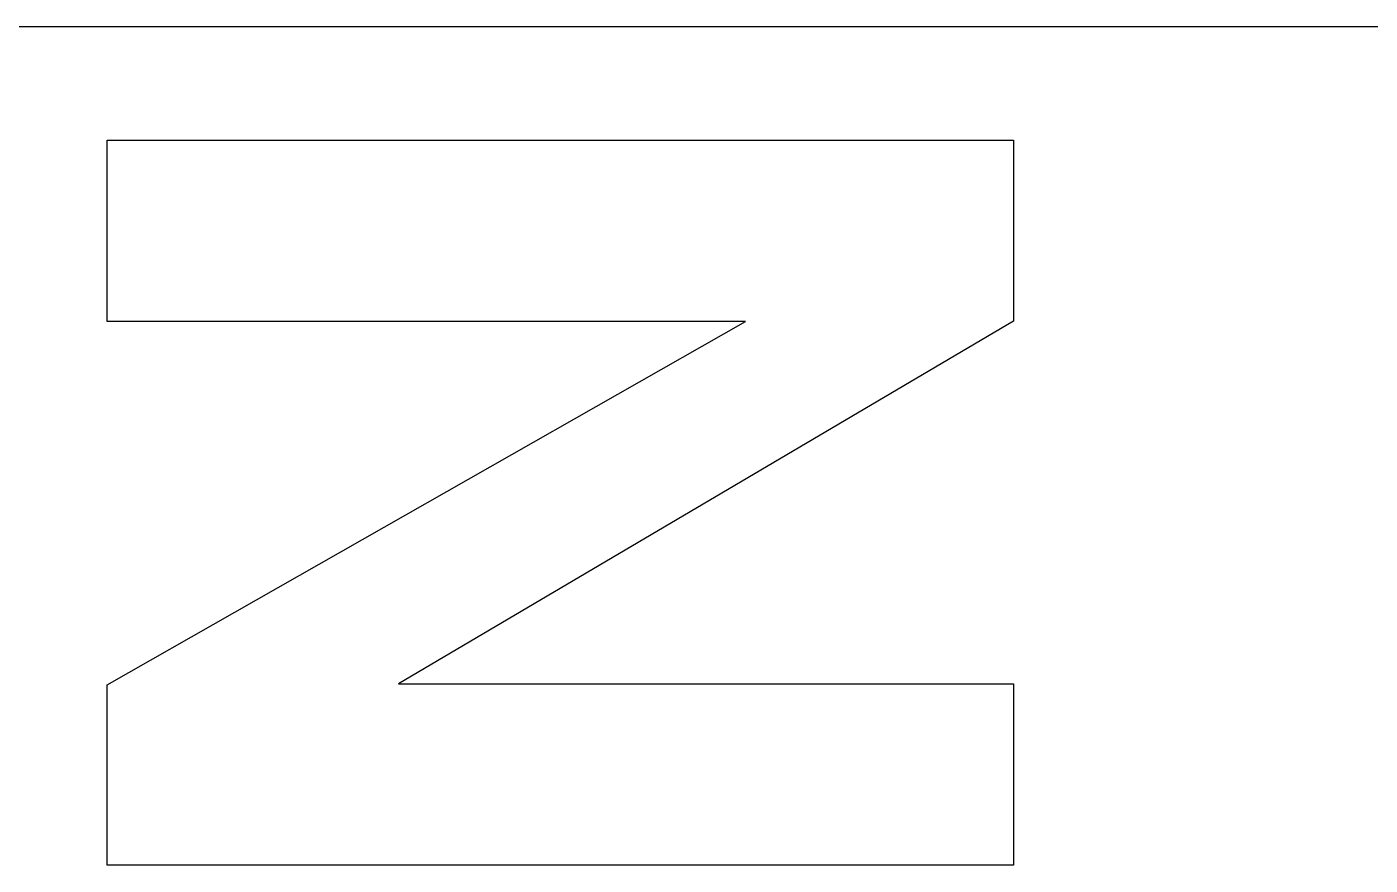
# Model space of a CAD drawing. Extents: x 3 to 263, y 7 to 182.
# Drawn here: x 147.649 to 151.832, y 159.274 to 161.884 of the extents above; entities that cross this region are included whole.
import ezdxf

# ---------------------------------------------------------------- set-up
doc = ezdxf.new("R2010")
doc.units = 0
doc.linetypes.add('CENTER', pattern=[50.8, 31.75, -6.35, 6.35, -6.35])
doc.layers.get('0').update_dxf_attribs({"linetype": 'CONTINUOUS'})
doc.layers.add('CENTER', color=1, linetype='CENTER')

msp = doc.modelspace()

# ---------------------------------------------------------------- linework, layer by layer
at = {"color": 7, "linetype": 'CONTINUOUS'}
for p, q in [((147.8989, 161.5317), (150.7211, 161.5317)), ((147.8989, 160.9672), (147.8989, 161.5317)), ((150.7211, 161.5317), (150.7211, 160.9678)), ((149.8871, 160.9672), (147.8989, 160.9672)), ((147.8989, 159.8351), (149.8871, 160.9672)), ((150.7211, 160.9678), (148.8067, 159.8384)), ((147.8989, 159.2739), (147.8989, 159.8351)), ((148.8067, 159.8384), (150.7211, 159.8384)), ((150.7211, 159.8384), (150.7211, 159.2739)), ((150.7211, 159.2739), (147.8989, 159.2739))]:
    msp.add_line(p, q, dxfattribs=at)
at = {"layer": 'CENTER', "color": 1, "linetype": 'CENTER'}
msp.add_line((170.0128, 161.8845), (85.8555, 161.8845), dxfattribs=at)

doc.saveas('drawing.dxf')
